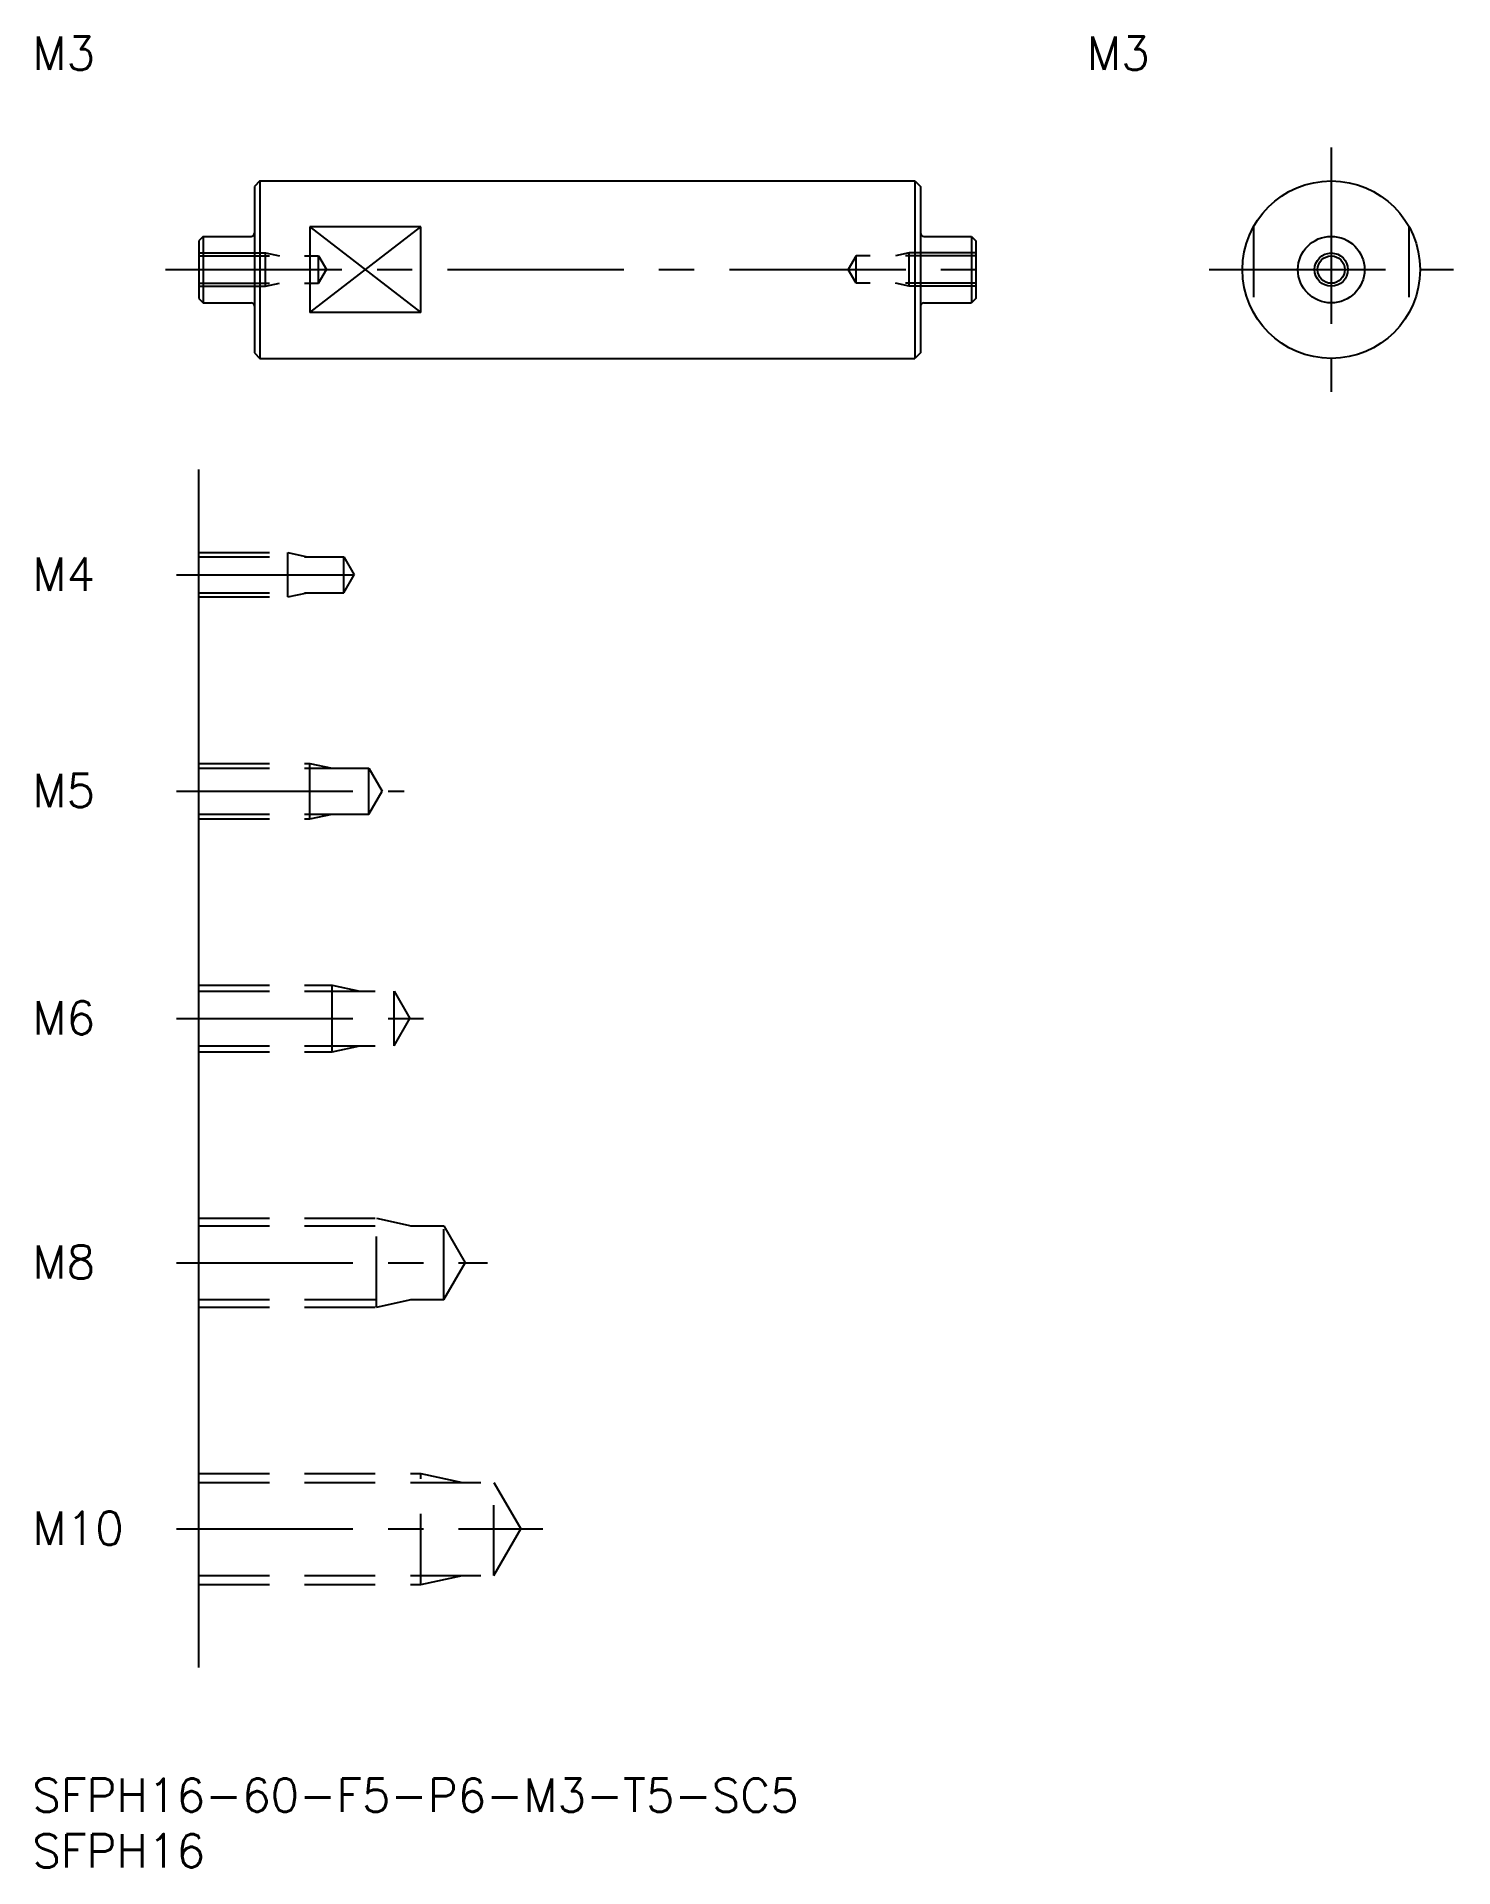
# Model space of a CAD drawing. Extents: x 0 to 128, y -8 to 157.
import ezdxf

# ---------------------------------------------------------------- set-up
doc = ezdxf.new("R2010")
doc.units = 0
doc.header["$LTSCALE"] = 0.5
doc.linetypes.add('CENTER', pattern=[50.8, 31.75, -6.35, 6.35, -6.35])
doc.linetypes.add('DASHED', pattern=[19.05, 12.7, -6.35])
for name, color, linetype in [('MSM_CENTER', 1, 'CENTER'), ('MSM_CONTINUOUS', 7, 'CONTINUOUS'), ('MSM_DASHED', 4, 'DASHED'), ('MSM_NARROW', 5, 'CONTINUOUS'), ('MSM_PART_NUMBER', 7, 'CONTINUOUS')]:
    doc.layers.add(name, color=color, linetype=linetype)
doc.styles.get("Standard").update_dxf_attribs({"font": 'txt.shx', "height": 3, "bigfont": 'bigfont.shx'})

# ---------------------------------------------------------------- blocks, each defined once
blk = doc.blocks.new('*U4')
at = {"layer": 'MSM_PART_NUMBER'}
blk.add_text('SFPH16-60-F5-P6-M3-T5-SC5', height=3, dxfattribs=at).set_placement((0, -3))
blk = doc.blocks.new('*U5')
at = {"layer": 'MSM_PART_NUMBER'}
blk.add_text('SFPH16', height=3, dxfattribs=at).set_placement((0, -8))
blk = doc.blocks.new('*U6')
at = {"layer": 'MSM_PART_NUMBER'}
blk.add_text('M10', height=3, dxfattribs=at).set_placement((0, 21.06))
blk = doc.blocks.new('*U7')
at = {"layer": 'MSM_PART_NUMBER'}
blk.add_text('M8', height=3, dxfattribs=at).set_placement((0, 45.06))
blk = doc.blocks.new('*U8')
at = {"layer": 'MSM_PART_NUMBER'}
blk.add_text('M6', height=3, dxfattribs=at).set_placement((0, 67.06))
blk = doc.blocks.new('*U9')
at = {"layer": 'MSM_PART_NUMBER'}
blk.add_text('M5', height=3, dxfattribs=at).set_placement((0, 87.56))
blk = doc.blocks.new('*U10')
at = {"layer": 'MSM_PART_NUMBER'}
blk.add_text('M4', height=3, dxfattribs=at).set_placement((0, 107.06))
blk = doc.blocks.new('*U11')
at = {"layer": 'MSM_PART_NUMBER'}
blk.add_text('M3', height=3, dxfattribs=at).set_placement((0, 154))
blk = doc.blocks.new('*U12')
at = {"layer": 'MSM_PART_NUMBER'}
blk.add_text('M3', height=3, dxfattribs=at).set_placement((95, 154))

msp = doc.modelspace()

# ---------------------------------------------------------------- linework, layer by layer
at = {"layer": 'MSM_CENTER'}
for p, q in [((117.01, 147), (117.01, 125)), ((12, 136), (88, 136)), ((106.01, 136), (128.01, 136)), ((13, 108.5), (31, 108.5)), ((13, 89), (33.5, 89)), ((13, 68.5), (36, 68.5)), ((13, 46.5), (41, 46.5)), ((13, 22.5), (46, 22.5))]:
    msp.add_line(p, q, dxfattribs=at)
at = {"layer": 'MSM_CONTINUOUS'}
for p, q in [((20.5, 144), (20, 143.5)), ((20.5, 144), (20.5, 128)), ((20.5, 144), (79.5, 144)), ((79.5, 144), (79.5, 128)), ((79.5, 144), (80, 143.5)), ((20, 143.5), (20, 128.5)), ((80, 143.5), (80, 128.5)), ((15.4, 139), (15, 138.6)), ((15.4, 139), (19.7, 139)), ((15.4, 139), (15.4, 133)), ((35, 139.87), (25, 139.87)), ((25, 139.87), (25, 132.13)), ((35, 132.13), (35, 139.87)), ((80.3, 139), (84.6, 139)), ((84.6, 139), (84.6, 133)), ((84.6, 139), (85, 138.6)), ((15, 138.6), (15, 133.4)), ((85, 138.6), (85, 133.4)), ((15, 133.4), (15.4, 133)), ((15.4, 133), (19.7, 133)), ((35, 132.13), (25, 132.13)), ((80.3, 133), (84.6, 133)), ((85, 133.4), (84.6, 133)), ((20, 128.5), (20.5, 128)), ((20.5, 128), (79.5, 128)), ((80, 128.5), (79.5, 128)), ((15, 10), (15, 118))]:
    msp.add_line(p, q, dxfattribs=at)
for radius in [8, 3, 1.23]:
    msp.add_circle((117.01, 136), radius, dxfattribs=at)
for centre, start, end in [((19.7, 139.3), 270, 0), ((80.3, 139.3), 180, 270), ((19.7, 132.7), 0, 90), ((80.3, 132.7), 90, 180)]:
    msp.add_arc(centre, 0.3, start, end, dxfattribs=at)
at = {"layer": 'MSM_DASHED'}
for p, q in [((110.01, 139.87), (110.01, 132.13)), ((124.01, 139.87), (124.01, 132.13)), ((15, 137.5), (21, 137.5)), ((15, 137.23), (25.79, 137.23)), ((21, 137.5), (22.25, 137.23)), ((21, 134.5), (21, 137.5)), ((25.79, 134.77), (25.79, 137.23)), ((25.79, 137.23), (26.5, 136)), ((74.21, 137.23), (73.5, 136)), ((85, 137.23), (74.21, 137.23)), ((74.21, 134.77), (74.21, 137.23)), ((79, 137.5), (77.75, 137.23)), ((85, 137.5), (79, 137.5)), ((79, 134.5), (79, 137.5)), ((25.79, 134.77), (26.5, 136)), ((74.21, 134.77), (73.5, 136)), ((15, 134.77), (25.79, 134.77)), ((15, 134.5), (21, 134.5)), ((21, 134.5), (22.25, 134.77)), ((85, 134.77), (74.21, 134.77)), ((79, 134.5), (77.75, 134.77)), ((85, 134.5), (79, 134.5)), ((15, 110.5), (23, 110.5)), ((15, 110.12), (28.06, 110.12)), ((23, 106.5), (23, 110.5)), ((23, 110.5), (24.75, 110.12)), ((28.06, 106.88), (28.06, 110.12)), ((28.06, 110.12), (29, 108.5)), ((28.06, 106.88), (29, 108.5)), ((15, 106.88), (28.06, 106.88)), ((15, 106.5), (23, 106.5)), ((23, 106.5), (24.75, 106.88)), ((15, 91.5), (25, 91.5)), ((15, 91.07), (30.31, 91.07)), ((25, 86.5), (25, 91.5)), ((25, 91.5), (27, 91.07)), ((30.31, 86.93), (30.31, 91.07)), ((30.31, 91.07), (31.5, 89)), ((30.31, 86.93), (31.5, 89)), ((15, 86.93), (30.31, 86.93)), ((15, 86.5), (25, 86.5)), ((25, 86.5), (27, 86.93)), ((15, 71.5), (27, 71.5)), ((15, 70.96), (32.58, 70.96)), ((27, 65.5), (27, 71.5)), ((27, 71.5), (29.5, 70.96)), ((32.58, 66.04), (32.58, 70.96)), ((32.58, 70.96), (34, 68.5)), ((32.58, 66.04), (34, 68.5)), ((15, 66.04), (32.58, 66.04)), ((27, 65.5), (29.5, 66.04)), ((15, 65.5), (27, 65.5)), ((15, 50.5), (31, 50.5)), ((15, 49.82), (37.08, 49.82)), ((31, 42.5), (31, 50.5)), ((31, 50.5), (34.12, 49.82)), ((37.08, 43.18), (37.08, 49.82)), ((37.08, 49.82), (39, 46.5)), ((37.08, 43.18), (39, 46.5)), ((15, 43.18), (37.08, 43.18)), ((31, 42.5), (34.12, 43.18)), ((15, 42.5), (31, 42.5)), ((15, 27.5), (35, 27.5)), ((15, 26.69), (41.58, 26.69)), ((35, 17.5), (35, 27.5)), ((35, 27.5), (38.75, 26.69)), ((41.58, 18.31), (41.58, 26.69)), ((41.58, 26.69), (44, 22.5)), ((41.58, 18.31), (44, 22.5)), ((15, 18.31), (41.58, 18.31)), ((35, 17.5), (38.75, 18.31)), ((15, 17.5), (35, 17.5))]:
    msp.add_line(p, q, dxfattribs=at)
at = {"layer": 'MSM_NARROW'}
for p, q in [((25, 139.87), (35, 132.13)), ((25, 132.13), (35, 139.87))]:
    msp.add_line(p, q, dxfattribs=at)
msp.add_circle((117.01, 136), 1.5, dxfattribs=at)

# ---------------------------------------------------------------- block references
at = {"layer": 'MSM_CONTINUOUS'}
for name in ['*U11', '*U12', '*U10', '*U9', '*U8', '*U7', '*U6', '*U4', '*U5']:
    msp.add_blockref(name, (0, 0), dxfattribs=at)

doc.saveas('drawing.dxf')
